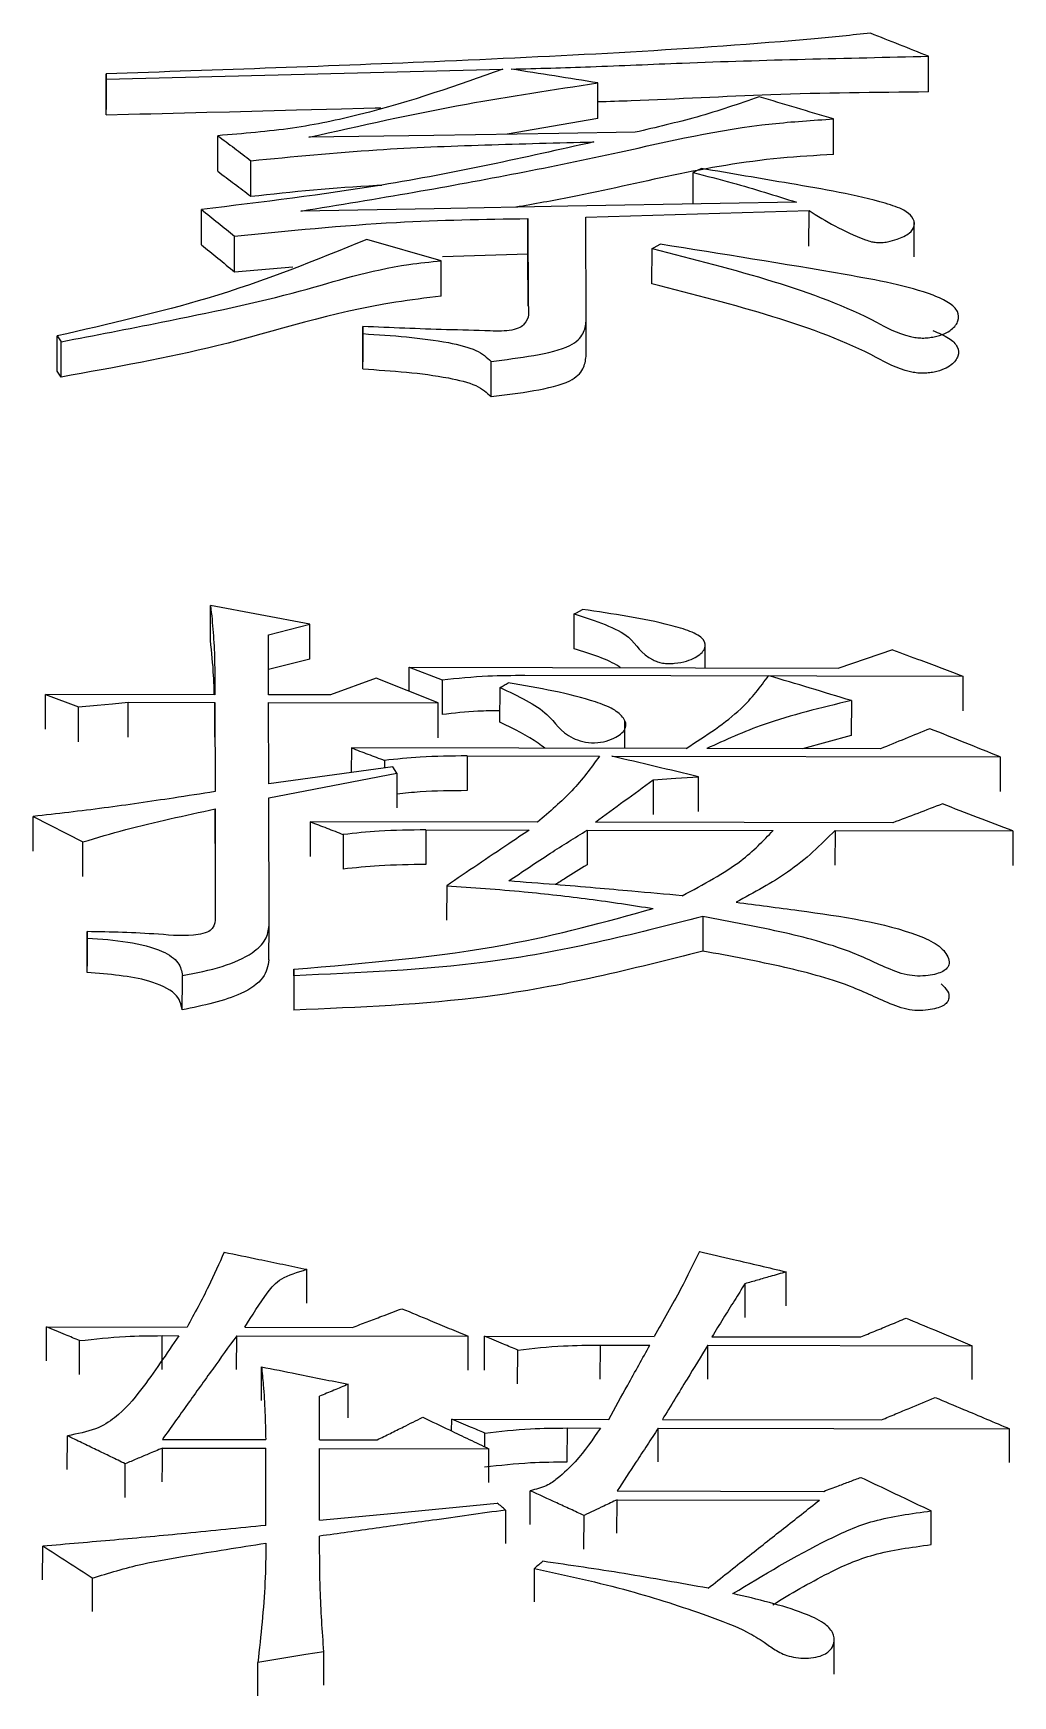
# Model space of a CAD drawing. Header units: millimetres. Extents: x 2301 to 4250, y 838 to 2217.
# Drawn here: x 2706.591 to 2709.155, y 2007.46 to 2011.809 of the extents above; entities that cross this region are included whole.
import ezdxf

# ---------------------------------------------------------------- set-up
doc = ezdxf.new("R2010")
doc.units = ezdxf.units.MM

msp = doc.modelspace()

# ---------------------------------------------------------------- linework, layer by layer
at = {"color": 7, "linetype": 'Continuous', "lineweight": 25}
for p, q in [((2708.9344, 2011.6553), (2708.9347, 2011.7485)), ((2706.7822, 2011.7028), (2706.7819, 2011.6096)), ((2706.7822, 2011.6885), (2706.7822, 2011.7028)), ((2706.782, 2011.5954), (2706.7822, 2011.6885)), ((2708.0691, 2011.5859), (2708.0693, 2011.679)), ((2706.782, 2011.5954), (2706.7819, 2011.6096)), ((2708.0691, 2011.5859), (2707.8316, 2011.5446)), ((2708.686, 2011.4917), (2708.6862, 2011.5847)), ((2707.0744, 2011.4479), (2707.0746, 2011.5409)), ((2707.1611, 2011.3826), (2707.1613, 2011.4755)), ((2708.3186, 2011.3621), (2708.3188, 2011.4442)), ((2707.0316, 2011.2551), (2707.0318, 2011.3478)), ((2708.6217, 2011.2522), (2708.622, 2011.3449)), ((2707.8862, 2011.2315), (2707.8864, 2011.3242)), ((2707.8864, 2011.3242), (2707.887, 2011.0975)), ((2708.0385, 2011.0559), (2708.0379, 2011.3276)), ((2708.8969, 2011.2238), (2708.8971, 2011.3171)), ((2707.1183, 2011.1851), (2707.1185, 2011.2777)), ((2707.6593, 2011.2137), (2707.4647, 2011.2696)), ((2707.6591, 2011.1212), (2707.6593, 2011.2137)), ((2707.6629, 2011.225), (2707.8862, 2011.2315)), ((2707.8865, 2011.0954), (2707.8862, 2011.2315)), ((2708.2109, 2011.1535), (2708.2111, 2011.246)), ((2707.1183, 2011.1851), (2707.2707, 2011.1982)), ((2707.4544, 2011.0419), (2707.4542, 2010.9496)), ((2707.4544, 2011.0231), (2707.4544, 2011.0419)), ((2708.0383, 2010.9636), (2708.0385, 2011.0559)), ((2706.6537, 2010.9248), (2706.654, 2011.017)), ((2706.654, 2011.017), (2706.6648, 2011.0019)), ((2706.6646, 2010.9096), (2706.6648, 2011.0019)), ((2707.4542, 2010.9308), (2707.4544, 2011.0231)), ((2706.6646, 2010.9096), (2706.6537, 2010.9247)), ((2707.4542, 2010.9308), (2707.4542, 2010.9496)), ((2707.7897, 2010.8583), (2707.7899, 2010.9505)), ((2707.3154, 2010.2632), (2707.0557, 2010.3116)), ((2707.2073, 2010.2354), (2707.3154, 2010.2632)), ((2708.0074, 2010.1985), (2708.0076, 2010.2899)), ((2707.2076, 2010.0783), (2707.2073, 2010.2354)), ((2707.3152, 2010.1719), (2707.2071, 2010.1442)), ((2708.3503, 2010.1489), (2708.3505, 2010.2129)), ((2708.8408, 2010.1963), (2708.7002, 2010.1483)), ((2707.5751, 2010.0877), (2707.5752, 2010.1504)), ((2707.5752, 2010.1504), (2707.6618, 2010.1179)), ((2707.5752, 2010.1504), (2708.7002, 2010.1483)), ((2707.8782, 2010.1296), (2709.0248, 2010.1275)), ((2707.4888, 2010.1223), (2707.3699, 2010.078)), ((2707.6511, 2010.0572), (2707.4888, 2010.1223)), ((2707.6618, 2010.1179), (2707.6616, 2010.0268)), ((2707.8131, 2010.0064), (2707.8134, 2010.0974)), ((2706.6232, 2009.9884), (2706.6235, 2010.0794)), ((2706.6235, 2010.0794), (2706.7101, 2010.0468)), ((2707.067, 2010.0786), (2706.6235, 2010.0794)), ((2706.7098, 2009.9558), (2706.7101, 2010.0468)), ((2706.8398, 2010.0587), (2707.067, 2010.0583)), ((2707.067, 2010.0583), (2707.0674, 2009.8253)), ((2707.3699, 2010.078), (2707.2076, 2010.0783)), ((2707.2076, 2010.0581), (2707.6511, 2010.0572)), ((2707.208, 2009.8456), (2707.2076, 2010.0581)), ((2708.7329, 2010.0633), (2708.7326, 2009.9723)), ((2708.1401, 2009.9382), (2708.1403, 2010.0103)), ((2708.7326, 2009.9723), (2708.6049, 2009.9374)), ((2707.4242, 2009.9396), (2707.424, 2009.8753)), ((2708.3003, 2009.9379), (2707.4242, 2009.9396)), ((2707.7271, 2009.9185), (2707.7269, 2009.8277)), ((2707.7271, 2009.9185), (2708.0733, 2009.9179)), ((2708.1057, 2009.9178), (2709.1226, 2009.9159)), ((2708.8088, 2009.937), (2708.3545, 2009.9378)), ((2707.5325, 2009.8902), (2707.208, 2009.8456)), ((2707.2081, 2009.8085), (2707.5433, 2009.8738)), ((2707.5108, 2009.9067), (2707.5108, 2009.8872)), ((2707.5433, 2009.8738), (2707.5325, 2009.8902)), ((2707.5433, 2009.8738), (2707.5431, 2009.783)), ((2707.0673, 2009.6893), (2707.0675, 2009.7799)), ((2707.0675, 2009.7799), (2707.068, 2009.4963)), ((2707.2087, 2009.4749), (2707.2081, 2009.8085)), ((2706.5914, 2009.6696), (2706.5916, 2009.7601)), ((2706.5916, 2009.7601), (2706.7215, 2009.6935)), ((2707.9113, 2009.7452), (2707.3164, 2009.7463)), ((2708.8416, 2009.7435), (2708.0628, 2009.745)), ((2706.7213, 2009.603), (2706.7215, 2009.6935)), ((2707.403, 2009.713), (2707.4027, 2009.6225)), ((2707.6193, 2009.7251), (2707.6191, 2009.6345)), ((2707.6193, 2009.7251), (2707.8897, 2009.7246)), ((2708.0412, 2009.7243), (2708.528, 2009.7234)), ((2708.6901, 2009.7231), (2708.6899, 2009.6326)), ((2708.6901, 2009.7231), (2709.1554, 2009.7222)), ((2707.6737, 2009.5791), (2707.6734, 2009.4888)), ((2707.2085, 2009.3847), (2707.2087, 2009.4749)), ((2708.3443, 2009.4982), (2708.344, 2009.4079)), ((2706.7328, 2009.459), (2706.7325, 2009.3689)), ((2706.7326, 2009.352), (2706.7328, 2009.4421)), ((2706.7328, 2009.4421), (2706.7328, 2009.459)), ((2707.2738, 2009.3607), (2707.2736, 2009.2706)), ((2707.2738, 2009.3437), (2707.2736, 2009.2537)), ((2707.2738, 2009.3437), (2707.2738, 2009.3606)), ((2707.3074, 2008.4868), (2707.3076, 2008.5756)), ((2706.626, 2008.3365), (2706.6262, 2008.4251)), ((2706.6262, 2008.4251), (2706.994, 2008.4244)), ((2706.7126, 2008.3005), (2706.7128, 2008.389)), ((2706.9289, 2008.3132), (2706.9292, 2008.4021)), ((2706.9292, 2008.4021), (2706.9724, 2008.402)), ((2707.1236, 2008.3132), (2707.1239, 2008.4017)), ((2707.1239, 2008.4017), (2707.7296, 2008.4006)), ((2707.1455, 2008.4241), (2707.4267, 2008.4236)), ((2707.7727, 2008.312), (2707.7729, 2008.4005)), ((2707.7729, 2008.4005), (2708.2164, 2008.3997)), ((2708.3679, 2008.3994), (2708.7573, 2008.3987)), ((2707.8593, 2008.2759), (2707.8595, 2008.3644)), ((2708.0756, 2008.2886), (2708.0758, 2008.3775)), ((2708.0758, 2008.3775), (2708.2056, 2008.3772)), ((2708.3568, 2008.2885), (2708.3571, 2008.3769)), ((2708.3571, 2008.3769), (2709.0494, 2008.3757)), ((2707.3406, 2008.1299), (2707.3404, 2008.2435)), ((2707.6866, 2008.1526), (2707.6867, 2008.1839)), ((2707.6867, 2008.1839), (2708.0977, 2008.1831)), ((2708.2384, 2008.1828), (2708.8117, 2008.1818)), ((2706.6804, 2008.0522), (2706.6807, 2008.1403)), ((2706.9295, 2008.1307), (2707.2, 2008.1302)), ((2707.3406, 2008.1299), (2707.492, 2008.1296)), ((2707.7732, 2008.1115), (2707.7733, 2008.1473)), ((2707.9893, 2008.072), (2707.9896, 2008.1606)), ((2707.9896, 2008.1606), (2708.0761, 2008.1604)), ((2708.2273, 2008.072), (2708.2276, 2008.1601)), ((2708.2276, 2008.1601), (2709.147, 2008.1584)), ((2706.9296, 2008.1079), (2707.2, 2008.1074)), ((2707.2003, 2007.9056), (2707.2, 2008.1074)), ((2707.3406, 2008.1071), (2707.7841, 2008.1063)), ((2707.3409, 2007.9191), (2707.3406, 2008.1071)), ((2706.832, 2007.979), (2706.8323, 2008.0669)), ((2707.8922, 2007.9084), (2707.8924, 2007.9963)), ((2708.1196, 2007.9958), (2708.6605, 2007.9948)), ((2708.1194, 2007.885), (2708.1197, 2007.9729)), ((2708.1197, 2007.9729), (2708.6497, 2007.9719)), ((2707.8276, 2007.9458), (2707.8274, 2007.858)), ((2708.0329, 2007.8439), (2708.0332, 2007.9317)), ((2708.9416, 2007.8555), (2708.9419, 2007.9437)), ((2706.616, 2007.7636), (2706.6162, 2007.8512)), ((2706.746, 2007.7677), (2706.7457, 2007.6802)), ((2708.6876, 2007.517), (2708.6878, 2007.6049)), ((2707.1789, 2007.4601), (2707.1791, 2007.5473))]:
    msp.add_line(p, q, dxfattribs=at)
at = {"color": 7, "linetype": 'Continuous', "lineweight": 25, "flags": 128}
for points in [[(2706.7822, 2011.6885), (2707.3014, 2011.7018), (2707.8205, 2011.7151)], [(2706.782, 2011.5954), (2706.8406, 2011.5969), (2706.87, 2011.5977), (2706.8993, 2011.5984), (2706.9287, 2011.5992), (2706.958, 2011.5999), (2706.9874, 2011.6007), (2707.0167, 2011.6014), (2707.046, 2011.6022), (2707.1047, 2011.6037), (2707.1341, 2011.6044), (2707.1634, 2011.6052), (2707.1927, 2011.6059), (2707.2221, 2011.6067), (2707.2514, 2011.6074), (2707.2808, 2011.6082), (2707.3981, 2011.6111), (2707.4568, 2011.6126), (2707.4862, 2011.6134), (2707.5014, 2011.6138)], [(2708.1671, 2011.5497), (2707.9674, 2011.5467), (2707.64, 2011.5417), (2707.3127, 2011.5368)], [(2708.3404, 2011.4551), (2708.3296, 2011.4497), (2708.3188, 2011.4442)], [(2708.5895, 2011.367), (2708.3897, 2011.3634), (2707.9903, 2011.3562), (2707.6409, 2011.35), (2707.2918, 2011.3437)], [(2708.0379, 2011.3276), (2708.3299, 2011.3362), (2708.622, 2011.3449)], [(2708.2111, 2011.246), (2708.2165, 2011.2488), (2708.2246, 2011.253), (2708.2327, 2011.2571)], [(2707.0555, 2010.2202), (2707.0556, 2010.2714), (2707.0557, 2010.3116)], [(2708.0076, 2010.2899), (2708.0132, 2010.293), (2708.0212, 2010.2974), (2708.0293, 2010.3018)], [(2707.3152, 2010.1719), (2707.3153, 2010.2231), (2707.3154, 2010.2632)], [(2709.0248, 2010.1275), (2709.0247, 2010.0765), (2709.0246, 2010.0364)], [(2706.7101, 2010.0468), (2706.7588, 2010.0513), (2706.7993, 2010.055), (2706.8398, 2010.0587)], [(2706.8396, 2009.9677), (2706.8397, 2010.0187), (2706.8398, 2010.0587)], [(2707.0668, 2009.9673), (2707.0669, 2010.0183), (2707.067, 2010.0583)], [(2707.6509, 2009.9662), (2707.651, 2010.0172), (2707.6511, 2010.0572)], [(2709.1226, 2009.9159), (2709.1224, 2009.8651), (2709.1223, 2009.8251)], [(2708.214, 2009.8561), (2708.2139, 2009.8053), (2708.2138, 2009.7654)], [(2708.214, 2009.8561), (2708.2735, 2009.8601), (2708.333, 2009.8641)], [(2708.3328, 2009.7734), (2708.3329, 2009.8242), (2708.333, 2009.8641)], [(2707.3164, 2009.7463), (2707.3163, 2009.6956), (2707.3161, 2009.6558)], [(2708.0412, 2009.7243), (2708.041, 2009.6735), (2708.0409, 2009.6337)], [(2709.1554, 2009.7222), (2709.1552, 2009.6715), (2709.1551, 2009.6316)], [(2706.9815, 2009.2541), (2706.9816, 2009.2801), (2706.9817, 2009.306), (2706.9818, 2009.3442)], [(2708.5621, 2008.4801), (2708.5622, 2008.5297), (2708.5623, 2008.5689)], [(2708.4542, 2008.5379), (2708.4541, 2008.488), (2708.4539, 2008.4492)], [(2707.7294, 2008.3121), (2707.7295, 2008.3615), (2707.7296, 2008.4006)], [(2709.0491, 2008.2872), (2709.0493, 2008.3366), (2709.0494, 2008.3757)], [(2707.1886, 2008.2322), (2707.1888, 2008.2815), (2707.1889, 2008.3206)], [(2707.4159, 2008.1867), (2707.416, 2008.236), (2707.4161, 2008.275)], [(2709.1468, 2008.0703), (2709.1469, 2008.1194), (2709.147, 2008.1584)], [(2706.9293, 2008.0198), (2706.9295, 2008.0689), (2706.9296, 2008.1079)], [(2707.1998, 2008.0193), (2707.1999, 2008.0684), (2707.2, 2008.1074)], [(2707.7839, 2008.0182), (2707.784, 2008.0673), (2707.7841, 2008.1063)], [(2707.3409, 2007.9191), (2707.5366, 2007.9381), (2707.6713, 2007.9512), (2707.806, 2007.9643)], [(2707.9033, 2007.7057), (2707.9034, 2007.7446), (2707.9035, 2007.769), (2707.9036, 2007.7933)], [(2707.3522, 2007.5752), (2707.3048, 2007.5676), (2707.2575, 2007.56), (2707.1791, 2007.5473)], [(2707.3519, 2007.4879), (2707.3521, 2007.5365), (2707.3522, 2007.5752)]]:
    msp.add_lwpolyline(points, dxfattribs=at)
at = {"color": 7, "linetype": 'Continuous', "lineweight": 25}
for points, knots in [([(2708.7831, 2011.8089), (2708.7343, 2011.804), (2708.5279, 2011.7833), (2708.1559, 2011.7581), (2707.6842, 2011.7356), (2707.2261, 2011.7178), (2706.9301, 2011.7078), (2706.7822, 2011.7028)], [0, 0, 0, 0, 0.075008, 0.317588, 0.559815, 0.779883, 1, 1, 1, 1]), ([(2708.9347, 2011.7485), (2708.9094, 2011.7586), (2708.8589, 2011.7788), (2708.8083, 2011.7988), (2708.7831, 2011.8089)], [0, 0, 0, 0, 0.500001, 1, 1, 1, 1]), ([(2707.8422, 2011.7151), (2707.9114, 2011.7169), (2708.0611, 2011.721), (2708.4237, 2011.7375), (2708.7195, 2011.7439), (2708.9347, 2011.7485)], [0, 0, 0, 0, 0.18981, 0.410522, 1, 1, 1, 1]), ([(2707.8205, 2011.7151), (2707.7018, 2011.6728), (2707.5351, 2011.6134), (2707.2729, 2011.557), (2707.1409, 2011.5463), (2707.0746, 2011.5409)], [0, 0, 0, 0, 0.552374, 0.77511, 1, 1, 1, 1]), ([(2708.0693, 2011.679), (2708.0315, 2011.685), (2707.9558, 2011.6971), (2707.8801, 2011.7091), (2707.8422, 2011.7151)], [0, 0, 0, 0, 0.499738, 1, 1, 1, 1]), ([(2707.3127, 2011.5368), (2707.4483, 2011.5673), (2707.6909, 2011.6219), (2707.9535, 2011.6615), (2708.0693, 2011.679)], [0, 0, 0, 0, 0.5589855, 1, 1, 1, 1]), ([(2708.9344, 2011.6553), (2708.7967, 2011.654), (2708.5361, 2011.6517), (2708.2499, 2011.6346), (2708.0984, 2011.63), (2708.0692, 2011.6291)], [0, 0, 0, 0, 0.475037, 0.898723, 1, 1, 1, 1]), ([(2708.4914, 2011.6425), (2708.4386, 2011.6242), (2708.3623, 2011.5976), (2708.2487, 2011.5691), (2708.1943, 2011.5561), (2708.1671, 2011.5497)], [0, 0, 0, 0, 0.528752, 0.7642, 1, 1, 1, 1]), ([(2708.6862, 2011.5847), (2708.6538, 2011.5944), (2708.5888, 2011.6137), (2708.5239, 2011.6329), (2708.4914, 2011.6425)], [0, 0, 0, 0, 0.499896, 1, 1, 1, 1]), ([(2707.2918, 2011.3437), (2707.3913, 2011.36), (2707.6762, 2011.4066), (2708.0819, 2011.485), (2708.4301, 2011.5679), (2708.6319, 2011.5812), (2708.6862, 2011.5847)], [0, 0, 0, 0, 0.210769, 0.603834, 0.893415, 1, 1, 1, 1]), ([(2708.059, 2011.5246), (2707.8776, 2011.4839), (2707.5526, 2011.4111), (2707.1914, 2011.3672), (2707.0318, 2011.3478)], [0, 0, 0, 0, 0.558287, 1, 1, 1, 1]), ([(2707.0746, 2011.5409), (2707.0891, 2011.53), (2707.118, 2011.5082), (2707.1469, 2011.4864), (2707.1613, 2011.4755)], [0, 0, 0, 0, 0.500001, 1, 1, 1, 1]), ([(2707.1613, 2011.4755), (2707.2706, 2011.4861), (2707.4719, 2011.5057), (2707.7741, 2011.5175), (2707.964, 2011.5222), (2708.059, 2011.5246)], [0, 0, 0, 0, 0.372436, 0.6857253, 1, 1, 1, 1]), ([(2708.686, 2011.4917), (2708.6394, 2011.489), (2708.3893, 2011.4744), (2708.1363, 2011.4033), (2707.9029, 2011.3623), (2707.8546, 2011.3538)], [0, 0, 0, 0, 0.153551, 0.8247901, 1, 1, 1, 1]), ([(2707.0744, 2011.4479), (2707.0817, 2011.4424), (2707.0965, 2011.4313), (2707.1254, 2011.4096), (2707.1469, 2011.3933), (2707.1611, 2011.3826)], [0, 0, 0, 0, 0.254914, 0.509827, 1, 1, 1, 1]), ([(2708.3188, 2011.4442), (2708.3532, 2011.4357), (2708.4176, 2011.4197), (2708.5059, 2011.3929), (2708.5616, 2011.3756), (2708.5895, 2011.367)], [0, 0, 0, 0, 0.363385, 0.681597, 1, 1, 1, 1]), ([(2708.622, 2011.3449), (2708.666, 2011.3179), (2708.7137, 2011.2887), (2708.7833, 2011.2638), (2708.7984, 2011.2613), (2708.8133, 2011.261), (2708.8325, 2011.2638), (2708.8591, 2011.2716), (2708.8872, 2011.2854), (2708.9012, 2011.3063), (2708.8955, 2011.3275), (2708.8698, 2011.3487), (2708.7671, 2011.3828), (2708.5808, 2011.4141), (2708.4175, 2011.4419), (2708.3404, 2011.4551)], [0, 0, 0, 0, 0.213503, 0.231464, 0.24303, 0.254692, 0.268684, 0.294822, 0.340398, 0.3844, 0.438732, 0.481931, 0.539955, 0.782901, 1, 1, 1, 1]), ([(2707.1611, 2011.3826), (2707.2699, 2011.3943), (2707.383, 2011.4063), (2707.4996, 2011.4116), (2707.5039, 2011.4118)], [0, 0, 0, 0, 0.962285, 1, 1, 1, 1]), ([(2707.0318, 2011.3478), (2707.0463, 2011.3362), (2707.0752, 2011.3128), (2707.1041, 2011.2894), (2707.1185, 2011.2777)], [0, 0, 0, 0, 0.4998359, 1, 1, 1, 1]), ([(2707.1185, 2011.2777), (2707.2588, 2011.2921), (2707.5105, 2011.3179), (2707.7711, 2011.3222), (2707.8864, 2011.3242)], [0, 0, 0, 0, 0.557505, 1, 1, 1, 1]), ([(2707.4647, 2011.2696), (2707.3316, 2011.2153), (2707.0916, 2011.1173), (2706.7888, 2011.0479), (2706.6539, 2011.017)], [0, 0, 0, 0, 0.554583, 1, 1, 1, 1]), ([(2708.2111, 2011.246), (2708.427, 2011.1909), (2708.6798, 2011.1262), (2708.8531, 2011.0225), (2708.9023, 2011.0125), (2708.9185, 2011.0113), (2708.9346, 2011.0122), (2708.9552, 2011.0156), (2708.9772, 2011.0224), (2709.0008, 2011.0367), (2709.0148, 2011.0567), (2709.0142, 2011.0814), (2708.9902, 2011.1048), (2708.9032, 2011.1441), (2708.637, 2011.1928), (2708.3937, 2011.2315), (2708.2327, 2011.2571)], [0, 0, 0, 0, 0.369973, 0.433396, 0.441379, 0.448953, 0.456564, 0.46449, 0.480827, 0.49655, 0.526965, 0.55702, 0.587567, 0.618801, 0.747888, 1, 1, 1, 1]), ([(2706.6648, 2011.0019), (2706.7523, 2011.0188), (2706.9657, 2011.0602), (2707.2739, 2011.1237), (2707.4932, 2011.1967), (2707.6307, 2011.2108), (2707.6593, 2011.2137)], [0, 0, 0, 0, 0.257125, 0.627625, 0.922525, 1, 1, 1, 1]), ([(2707.0316, 2011.2551), (2707.0461, 2011.2435), (2707.0749, 2011.2202), (2707.1038, 2011.1968), (2707.1183, 2011.1851)], [0, 0, 0, 0, 0.499908, 1, 1, 1, 1]), ([(2708.9464, 2011.031), (2708.9611, 2011.0248), (2708.9902, 2011.0125), (2709.0139, 2010.989), (2709.0146, 2010.9644), (2709.0005, 2010.9444), (2708.977, 2010.9302), (2708.9549, 2010.9233), (2708.9344, 2010.92), (2708.9182, 2010.919), (2708.9021, 2010.9203), (2708.8529, 2010.9302), (2708.6795, 2011.0338), (2708.4267, 2011.0984), (2708.2109, 2011.1535)], [0, 0, 0, 0, 0.050469, 0.09981, 0.148348, 0.197475, 0.222877, 0.249282, 0.262097, 0.274404, 0.286651, 0.299558, 0.402046, 1, 1, 1, 1]), ([(2707.6591, 2011.1212), (2707.6191, 2011.1163), (2707.4021, 2011.0897), (2707.1113, 2010.9895), (2706.8038, 2010.9345), (2706.6646, 2010.9096)], [0, 0, 0, 0, 0.11, 0.597222, 1, 1, 1, 1]), ([(2707.887, 2011.0975), (2707.8888, 2011.0808), (2707.8909, 2011.0605), (2707.8665, 2011.0387), (2707.8446, 2011.0317), (2707.8164, 2011.0291), (2707.7591, 2011.0315), (2707.6381, 2011.0337), (2707.5272, 2011.0387), (2707.4544, 2011.0419)], [0, 0, 0, 0, 0.2237546, 0.2701358, 0.3175045, 0.3665219, 0.4172988, 0.6174118, 1, 1, 1, 1]), ([(2707.7899, 2010.9505), (2707.8275, 2010.9552), (2707.9014, 2010.9644), (2707.9992, 2010.9864), (2708.0348, 2011.0227), (2708.0373, 2011.0449), (2708.0385, 2011.0559)], [0, 0, 0, 0, 0.292586, 0.576009, 0.788989, 1, 1, 1, 1]), ([(2707.4544, 2011.0231), (2707.531, 2011.018), (2707.6369, 2011.0111), (2707.7561, 2010.9819), (2707.7788, 2010.9608), (2707.7899, 2010.9505)], [0, 0, 0, 0, 0.572733, 0.791394, 1, 1, 1, 1]), ([(2707.7897, 2010.8583), (2707.8272, 2010.863), (2707.9011, 2010.8722), (2707.9989, 2010.8941), (2708.0345, 2010.9305), (2708.037, 2010.9526), (2708.0383, 2010.9636)], [0, 0, 0, 0, 0.292738, 0.576228, 0.789119, 1, 1, 1, 1]), ([(2707.4542, 2010.9308), (2707.5308, 2010.9258), (2707.6366, 2010.9188), (2707.7558, 2010.8897), (2707.7786, 2010.8686), (2707.7897, 2010.8583)], [0, 0, 0, 0, 0.572888, 0.79153, 1, 1, 1, 1]), ([(2707.0557, 2010.3116), (2707.0582, 2010.2882), (2707.0631, 2010.2413), (2707.0668, 2010.1637), (2707.0669, 2010.1093), (2707.067, 2010.0786)], [0, 0, 0, 0, 0.303648, 0.607314, 1, 1, 1, 1]), ([(2708.0076, 2010.2899), (2708.0635, 2010.2719), (2708.1624, 2010.24), (2708.1809, 2010.1837), (2708.2248, 2010.1647), (2708.2384, 2010.1612), (2708.2542, 2010.1599), (2708.2762, 2010.161), (2708.3017, 2010.1658), (2708.3317, 2010.1782), (2708.3526, 2010.198), (2708.3509, 2010.2242), (2708.3118, 2010.2455), (2708.2087, 2010.2753), (2708.1088, 2010.2901), (2708.0293, 2010.3018)], [0, 0, 0, 0, 0.207477, 0.366821, 0.383117, 0.398789, 0.414409, 0.43088, 0.465089, 0.497023, 0.558701, 0.619216, 0.681582, 0.746432, 1, 1, 1, 1]), ([(2707.0654, 2010.0786), (2707.0649, 2010.0951), (2707.0635, 2010.1426), (2707.0586, 2010.1896), (2707.0555, 2010.2202)], [0, 0, 0, 0, 0.348343, 1, 1, 1, 1]), ([(2708.1285, 2010.1493), (2708.1271, 2010.1503), (2708.0983, 2010.1705), (2708.0517, 2010.1848), (2708.0074, 2010.1985)], [0, 0, 0, 0, 0.047794, 1, 1, 1, 1]), ([(2708.8408, 2010.1963), (2708.8655, 2010.187), (2708.9085, 2010.171), (2708.9699, 2010.1481), (2709.0065, 2010.1343), (2709.0248, 2010.1275)], [0, 0, 0, 0, 0.403163, 0.701581, 1, 1, 1, 1]), ([(2707.6618, 2010.1179), (2707.7016, 2010.1219), (2707.7727, 2010.1289), (2707.8459, 2010.1294), (2707.8782, 2010.1296)], [0, 0, 0, 0, 0.558836, 1, 1, 1, 1]), ([(2708.3003, 2009.9379), (2708.3525, 2009.9717), (2708.4449, 2010.0316), (2708.4946, 2010.0991), (2708.5162, 2010.1284)], [0, 0, 0, 0, 0.564258, 1, 1, 1, 1]), ([(2708.7329, 2010.0633), (2708.6968, 2010.0742), (2708.6246, 2010.0959), (2708.5525, 2010.1176), (2708.5164, 2010.1284)], [0, 0, 0, 0, 0.499999, 1, 1, 1, 1]), ([(2707.8134, 2010.0974), (2707.8604, 2010.0755), (2707.9439, 2010.0364), (2707.9718, 2009.9776), (2708.028, 2009.9554), (2708.0614, 2009.951), (2708.0932, 2009.9571), (2708.1242, 2009.9696), (2708.1465, 2009.9909), (2708.1399, 2010.0175), (2708.1117, 2010.0418), (2708.0161, 2010.0788), (2707.9153, 2010.0959), (2707.8349, 2010.1095)], [0, 0, 0, 0, 0.206809, 0.366827, 0.399836, 0.431258, 0.463307, 0.497531, 0.558719, 0.620129, 0.682427, 0.746618, 1, 1, 1, 1]), ([(2707.8134, 2010.0974), (2707.817, 2010.0995), (2707.8241, 2010.1035), (2707.8313, 2010.1075), (2707.8349, 2010.1095)], [0, 0, 0, 0, 0.499453, 1, 1, 1, 1]), ([(2708.7329, 2010.0633), (2708.6534, 2010.0442), (2708.5121, 2010.0102), (2708.4025, 2009.9599), (2708.3545, 2009.9378)], [0, 0, 0, 0, 0.562196, 1, 1, 1, 1]), ([(2707.8132, 2010.0368), (2707.7939, 2010.0365), (2707.7424, 2010.0357), (2707.6927, 2010.0302), (2707.6616, 2010.0268)], [0, 0, 0, 0, 0.37621, 1, 1, 1, 1]), ([(2707.9302, 2009.9386), (2707.9246, 2009.943), (2707.8936, 2009.9678), (2707.8494, 2009.989), (2707.8131, 2010.0064)], [0, 0, 0, 0, 0.1780581, 1, 1, 1, 1]), ([(2708.9385, 2009.9898), (2708.9169, 2009.981), (2708.8737, 2009.9634), (2708.8304, 2009.9458), (2708.8088, 2009.937)], [0, 0, 0, 0, 0.499999, 1, 1, 1, 1]), ([(2709.1226, 2009.9159), (2709.0919, 2009.9283), (2709.0305, 2009.9529), (2708.9692, 2009.9775), (2708.9385, 2009.9898)], [0, 0, 0, 0, 0.5, 1, 1, 1, 1]), ([(2707.4242, 2009.9396), (2707.4386, 2009.9341), (2707.4675, 2009.9231), (2707.4964, 2009.9121), (2707.5108, 2009.9067)], [0, 0, 0, 0, 0.499998, 1, 1, 1, 1]), ([(2707.7271, 2009.9185), (2707.686, 2009.9181), (2707.6128, 2009.9174), (2707.5419, 2009.9099), (2707.5108, 2009.9067)], [0, 0, 0, 0, 0.561072, 1, 1, 1, 1]), ([(2708.0733, 2009.9179), (2708.0512, 2009.8875), (2708.0187, 2009.8427), (2707.959, 2009.7859), (2707.9272, 2009.7588), (2707.9113, 2009.7452)], [0, 0, 0, 0, 0.5142955, 0.7569295, 1, 1, 1, 1]), ([(2708.333, 2009.8641), (2708.2951, 2009.8731), (2708.2194, 2009.891), (2708.1436, 2009.9089), (2708.1057, 2009.9178)], [0, 0, 0, 0, 0.5, 1, 1, 1, 1]), ([(2707.0674, 2009.8253), (2707.0311, 2009.8196), (2706.9348, 2009.8046), (2706.7772, 2009.7814), (2706.6535, 2009.7672), (2706.5916, 2009.7601)], [0, 0, 0, 0, 0.232258, 0.615691, 1, 1, 1, 1]), ([(2707.7269, 2009.8277), (2707.6858, 2009.8274), (2707.6236, 2009.827), (2707.5635, 2009.8209), (2707.5432, 2009.8188)], [0, 0, 0, 0, 0.6621129, 1, 1, 1, 1]), ([(2708.0628, 2009.745), (2708.088, 2009.7635), (2708.1384, 2009.8007), (2708.1888, 2009.8376), (2708.214, 2009.8561)], [0, 0, 0, 0, 0.5, 1, 1, 1, 1]), ([(2706.7215, 2009.6935), (2706.7584, 2009.7046), (2706.8316, 2009.7266), (2706.9491, 2009.7541), (2707.028, 2009.7713), (2707.0675, 2009.7799)], [0, 0, 0, 0, 0.337126, 0.668281, 1, 1, 1, 1]), ([(2708.9713, 2009.7929), (2708.9497, 2009.7847), (2708.9065, 2009.7682), (2708.8632, 2009.7517), (2708.8416, 2009.7435)], [0, 0, 0, 0, 0.4999994, 1, 1, 1, 1]), ([(2709.1554, 2009.7222), (2709.1247, 2009.734), (2709.0634, 2009.7576), (2709.002, 2009.7811), (2708.9713, 2009.7929)], [0, 0, 0, 0, 0.5, 1, 1, 1, 1]), ([(2707.3164, 2009.7463), (2707.3308, 2009.7408), (2707.3597, 2009.7297), (2707.3886, 2009.7186), (2707.403, 2009.713)], [0, 0, 0, 0, 0.499998, 1, 1, 1, 1]), ([(2707.6193, 2009.7251), (2707.5782, 2009.7246), (2707.505, 2009.7239), (2707.4341, 2009.7163), (2707.403, 2009.713)], [0, 0, 0, 0, 0.561072, 1, 1, 1, 1]), ([(2707.8897, 2009.7246), (2707.8718, 2009.7125), (2707.8268, 2009.6823), (2707.7547, 2009.6339), (2707.7007, 2009.5974), (2707.6737, 2009.5791)], [0, 0, 0, 0, 0.249419, 0.624709, 1, 1, 1, 1]), ([(2707.8359, 2009.5914), (2707.8539, 2009.6035), (2707.89, 2009.6279), (2707.9577, 2009.6724), (2708.009, 2009.7043), (2708.0412, 2009.7243)], [0, 0, 0, 0, 0.270741, 0.541487, 1, 1, 1, 1]), ([(2708.2903, 2009.5528), (2708.3455, 2009.5824), (2708.4435, 2009.6348), (2708.5023, 2009.6965), (2708.528, 2009.7234)], [0, 0, 0, 0, 0.563785, 1, 1, 1, 1]), ([(2708.6901, 2009.7231), (2708.6526, 2009.6858), (2708.5852, 2009.6187), (2708.4783, 2009.5613), (2708.4309, 2009.5358)], [0, 0, 0, 0, 0.556253, 1, 1, 1, 1]), ([(2707.6191, 2009.6345), (2707.578, 2009.6341), (2707.5048, 2009.6333), (2707.4339, 2009.6258), (2707.4027, 2009.6224)], [0, 0, 0, 0, 0.561085, 1, 1, 1, 1]), ([(2708.0409, 2009.6337), (2708.022, 2009.622), (2707.9942, 2009.6048), (2707.9669, 2009.5874), (2707.9582, 2009.5818)], [0, 0, 0, 0, 0.678422, 1, 1, 1, 1]), ([(2707.6737, 2009.5791), (2707.7414, 2009.5743), (2707.867, 2009.5653), (2708.0478, 2009.545), (2708.1589, 2009.5279), (2708.2145, 2009.5194)], [0, 0, 0, 0, 0.367969, 0.683162, 1, 1, 1, 1]), ([(2708.2903, 2009.5528), (2708.2464, 2009.5567), (2708.1707, 2009.5635), (2708.0598, 2009.5734), (2707.9523, 2009.5824), (2707.8764, 2009.5882), (2707.8359, 2009.5914)], [0, 0, 0, 0, 0.2905663, 0.5003512, 0.7334494, 1, 1, 1, 1]), ([(2707.2738, 2009.3607), (2707.4642, 2009.3768), (2707.8013, 2009.4054), (2708.0892, 2009.4848), (2708.2145, 2009.5194)], [0, 0, 0, 0, 0.564773, 1, 1, 1, 1]), ([(2708.4309, 2009.5358), (2708.4855, 2009.5287), (2708.6503, 2009.5073), (2708.8457, 2009.4784), (2708.9622, 2009.4253), (2708.9849, 2009.3983), (2708.9902, 2009.3772), (2708.9852, 2009.3639), (2708.9733, 2009.3545), (2708.9557, 2009.3479), (2708.9328, 2009.3435), (2708.9058, 2009.342), (2708.8753, 2009.3454), (2708.8172, 2009.3658), (2708.73, 2009.4115), (2708.5554, 2009.4593), (2708.4167, 2009.4848), (2708.3444, 2009.4981)], [0, 0, 0, 0, 0.113871, 0.343385, 0.393605, 0.444131, 0.471663, 0.49049, 0.505222, 0.519945, 0.53588, 0.554496, 0.573047, 0.596528, 0.700458, 0.843857, 1, 1, 1, 1]), ([(2707.068, 2009.4963), (2707.0677, 2009.4864), (2707.0673, 2009.4727), (2707.0482, 2009.4565), (2706.9999, 2009.4449), (2706.8895, 2009.4559), (2706.7941, 2009.4578), (2706.7328, 2009.459)], [0, 0, 0, 0, 0.163972, 0.228894, 0.296062, 0.547773, 1, 1, 1, 1]), ([(2706.9818, 2009.3442), (2707.0179, 2009.3511), (2707.0889, 2009.3649), (2707.1643, 2009.399), (2707.2038, 2009.4375), (2707.2071, 2009.4625), (2707.2087, 2009.4749)], [0, 0, 0, 0, 0.291064, 0.572494, 0.787521, 1, 1, 1, 1]), ([(2708.3443, 2009.4982), (2708.1599, 2009.4514), (2707.8275, 2009.3672), (2707.4444, 2009.3509), (2707.2738, 2009.3437)], [0, 0, 0, 0, 0.554855, 1, 1, 1, 1]), ([(2706.7328, 2009.4421), (2706.7688, 2009.4395), (2706.8396, 2009.4345), (2706.9281, 2009.4124), (2706.9759, 2009.3785), (2706.9798, 2009.3555), (2706.9818, 2009.3442)], [0, 0, 0, 0, 0.292624, 0.57669, 0.790427, 1, 1, 1, 1]), ([(2708.3441, 2009.4079), (2708.1596, 2009.3612), (2707.8272, 2009.277), (2707.4441, 2009.2608), (2707.2736, 2009.2536)], [0, 0, 0, 0, 0.554801, 1, 1, 1, 1]), ([(2708.968, 2009.322), (2708.9745, 2009.3158), (2708.9868, 2009.3041), (2708.9897, 2009.2871), (2708.985, 2009.2738), (2708.9731, 2009.2644), (2708.9555, 2009.2578), (2708.9326, 2009.2534), (2708.9056, 2009.2519), (2708.8752, 2009.2553), (2708.817, 2009.2756), (2708.7298, 2009.3213), (2708.5552, 2009.3691), (2708.4165, 2009.3946), (2708.3442, 2009.4079)], [0, 0, 0, 0, 0.0526546, 0.0995608, 0.1316052, 0.1566897, 0.1817571, 0.2088953, 0.2406423, 0.2723209, 0.3123344, 0.4893432, 0.7337296, 1, 1, 1, 1]), ([(2706.9815, 2009.2541), (2706.9784, 2009.2687), (2706.9719, 2009.2983), (2706.8807, 2009.3404), (2706.7894, 2009.3475), (2706.7326, 2009.3519)], [0, 0, 0, 0, 0.267361, 0.543633, 1, 1, 1, 1]), ([(2707.2085, 2009.3847), (2707.2057, 2009.3689), (2707.2, 2009.337), (2707.1272, 2009.2849), (2707.0373, 2009.2659), (2706.9815, 2009.2541)], [0, 0, 0, 0, 0.2709768, 0.5475535, 1, 1, 1, 1]), ([(2707.0911, 2008.6205), (2707.078, 2008.5906), (2707.057, 2008.543), (2707.023, 2008.4777), (2707.0037, 2008.4421), (2706.994, 2008.4244)], [0, 0, 0, 0, 0.455912, 0.727931, 1, 1, 1, 1]), ([(2707.0911, 2008.6205), (2707.1215, 2008.6142), (2707.1727, 2008.6036), (2707.2449, 2008.5886), (2707.2866, 2008.58), (2707.3075, 2008.5756)], [0, 0, 0, 0, 0.421048, 0.710524, 1, 1, 1, 1]), ([(2708.3351, 2008.6226), (2708.3191, 2008.5896), (2708.2932, 2008.536), (2708.252, 2008.4617), (2708.2283, 2008.4204), (2708.2164, 2008.3997)], [0, 0, 0, 0, 0.443258, 0.721609, 1, 1, 1, 1]), ([(2708.3351, 2008.6226), (2708.3647, 2008.6156), (2708.4174, 2008.6031), (2708.4931, 2008.5852), (2708.5392, 2008.5743), (2708.5623, 2008.5689)], [0, 0, 0, 0, 0.391005, 0.695503, 1, 1, 1, 1]), ([(2707.1455, 2008.4241), (2707.1642, 2008.4548), (2707.1903, 2008.4976), (2707.2351, 2008.5536), (2707.2832, 2008.5682), (2707.3075, 2008.5756)], [0, 0, 0, 0, 0.554938, 0.774738, 1, 1, 1, 1]), ([(2708.5623, 2008.5689), (2708.5482, 2008.5648), (2708.5232, 2008.5577), (2708.4871, 2008.5473), (2708.4652, 2008.541), (2708.4542, 2008.5379)], [0, 0, 0, 0, 0.39045, 0.695225, 1, 1, 1, 1]), ([(2708.4542, 2008.5379), (2708.4451, 2008.5233), (2708.4261, 2008.493), (2708.3973, 2008.4468), (2708.3777, 2008.4152), (2708.3679, 2008.3994)], [0, 0, 0, 0, 0.316836, 0.658418, 1, 1, 1, 1]), ([(2707.4267, 2008.4236), (2707.4395, 2008.4284), (2707.4652, 2008.4381), (2707.5084, 2008.4545), (2707.5388, 2008.466), (2707.5565, 2008.4726)], [0, 0, 0, 0, 0.296437, 0.592873, 1, 1, 1, 1]), ([(2707.5565, 2008.4726), (2707.5812, 2008.4623), (2707.6224, 2008.4452), (2707.6801, 2008.4212), (2707.7131, 2008.4074), (2707.7296, 2008.4006)], [0, 0, 0, 0, 0.42836, 0.71418, 1, 1, 1, 1]), ([(2708.7573, 2008.3987), (2708.7696, 2008.4038), (2708.7956, 2008.4145), (2708.8353, 2008.4309), (2708.8625, 2008.4421), (2708.8762, 2008.4478)], [0, 0, 0, 0, 0.311538, 0.655769, 1, 1, 1, 1]), ([(2708.8762, 2008.4478), (2708.9009, 2008.4375), (2708.9421, 2008.4203), (2708.9999, 2008.3963), (2709.0329, 2008.3825), (2709.0494, 2008.3757)], [0, 0, 0, 0, 0.42836, 0.71418, 1, 1, 1, 1]), ([(2706.7128, 2008.389), (2706.7005, 2008.3941), (2706.6799, 2008.4027), (2706.651, 2008.4148), (2706.6345, 2008.4216), (2706.6262, 2008.4251)], [0, 0, 0, 0, 0.42836, 0.71418, 1, 1, 1, 1]), ([(2706.9724, 2008.402), (2706.9405, 2008.3543), (2706.8919, 2008.2817), (2706.8239, 2008.1988), (2706.7582, 2008.1551), (2706.7068, 2008.1452), (2706.6807, 2008.1403)], [0, 0, 0, 0, 0.493619, 0.752072, 0.87418, 1, 1, 1, 1]), ([(2706.7128, 2008.389), (2706.7526, 2008.3934), (2706.8237, 2008.4012), (2706.8969, 2008.4018), (2706.9292, 2008.4021)], [0, 0, 0, 0, 0.558835, 1, 1, 1, 1]), ([(2707.1239, 2008.4017), (2707.1029, 2008.3727), (2707.0601, 2008.3133), (2706.9953, 2008.2229), (2706.9515, 2008.1614), (2706.9295, 2008.1307)], [0, 0, 0, 0, 0.323157, 0.661578, 1, 1, 1, 1]), ([(2707.8595, 2008.3644), (2707.8471, 2008.3695), (2707.8265, 2008.3781), (2707.7977, 2008.3902), (2707.7812, 2008.3971), (2707.7729, 2008.4005)], [0, 0, 0, 0, 0.42836, 0.71418, 1, 1, 1, 1]), ([(2707.8595, 2008.3644), (2707.8992, 2008.3688), (2707.9704, 2008.3766), (2708.0435, 2008.3772), (2708.0758, 2008.3775)], [0, 0, 0, 0, 0.558835, 1, 1, 1, 1]), ([(2708.0977, 2008.1831), (2708.1143, 2008.213), (2708.1405, 2008.2604), (2708.1765, 2008.325), (2708.1959, 2008.3598), (2708.2056, 2008.3772)], [0, 0, 0, 0, 0.460095, 0.730047, 1, 1, 1, 1]), ([(2708.3571, 2008.3769), (2708.339, 2008.3475), (2708.3102, 2008.3005), (2708.2706, 2008.2357), (2708.2491, 2008.2005), (2708.2384, 2008.1828)], [0, 0, 0, 0, 0.4571326, 0.728566, 1, 1, 1, 1]), ([(2707.1889, 2008.3206), (2707.1905, 2008.3048), (2707.1944, 2008.2653), (2707.1984, 2008.2019), (2707.1994, 2008.1541), (2707.2, 2008.1302)], [0, 0, 0, 0, 0.249757, 0.624822, 1, 1, 1, 1]), ([(2707.1889, 2008.3206), (2707.2195, 2008.3144), (2707.2727, 2008.3038), (2707.3484, 2008.2886), (2707.3936, 2008.2795), (2707.4161, 2008.275)], [0, 0, 0, 0, 0.404258, 0.702129, 1, 1, 1, 1]), ([(2707.4161, 2008.275), (2707.4098, 2008.2724), (2707.3972, 2008.2671), (2707.3783, 2008.2592), (2707.3594, 2008.2514), (2707.3467, 2008.2461), (2707.3404, 2008.2435)], [0, 0, 0, 0, 0.2500001, 0.5000002, 0.7500003, 1, 1, 1, 1]), ([(2708.8117, 2008.1818), (2708.824, 2008.1869), (2708.8487, 2008.1973), (2708.8956, 2008.2168), (2708.9301, 2008.2312), (2708.9522, 2008.2405)], [0, 0, 0, 0, 0.263609, 0.527219, 1, 1, 1, 1]), ([(2708.9522, 2008.2405), (2708.9769, 2008.2301), (2709.0218, 2008.2112), (2709.0867, 2008.1839), (2709.1269, 2008.1669), (2709.147, 2008.1584)], [0, 0, 0, 0, 0.380765, 0.690382, 1, 1, 1, 1]), ([(2707.492, 2008.1296), (2707.5034, 2008.1353), (2707.5262, 2008.1465), (2707.5658, 2008.1662), (2707.5941, 2008.1802), (2707.6109, 2008.1885)], [0, 0, 0, 0, 0.286959, 0.573918, 1, 1, 1, 1]), ([(2707.6109, 2008.1885), (2707.6343, 2008.1775), (2707.6749, 2008.1582), (2707.7326, 2008.1308), (2707.767, 2008.1144), (2707.7841, 2008.1063)], [0, 0, 0, 0, 0.404831, 0.702416, 1, 1, 1, 1]), ([(2707.7733, 2008.1473), (2707.7609, 2008.1525), (2707.7403, 2008.1612), (2707.7114, 2008.1734), (2707.6949, 2008.1804), (2707.6867, 2008.1839)], [0, 0, 0, 0, 0.42836, 0.71418, 1, 1, 1, 1]), ([(2706.8323, 2008.0669), (2706.8196, 2008.0731), (2706.7944, 2008.0853), (2706.7565, 2008.1036), (2706.7186, 2008.1219), (2706.6933, 2008.1341), (2706.6807, 2008.1402)], [0, 0, 0, 0, 0.25, 0.5, 0.75, 1, 1, 1, 1]), ([(2707.7733, 2008.1473), (2707.813, 2008.1518), (2707.8842, 2008.1597), (2707.9573, 2008.1603), (2707.9896, 2008.1606)], [0, 0, 0, 0, 0.558835, 1, 1, 1, 1]), ([(2708.0761, 2008.1604), (2708.056, 2008.1307), (2708.0252, 2008.0853), (2707.9734, 2008.0358), (2707.9367, 2008.008), (2707.9073, 2008.0002), (2707.8924, 2007.9963)], [0, 0, 0, 0, 0.494008, 0.754052, 0.875824, 1, 1, 1, 1]), ([(2708.2276, 2008.1601), (2708.2178, 2008.1453), (2708.1983, 2008.1157), (2708.1623, 2008.061), (2708.1361, 2008.021), (2708.1196, 2007.9958)], [0, 0, 0, 0, 0.2712191, 0.5424383, 1, 1, 1, 1]), ([(2706.9296, 2008.1079), (2706.9172, 2008.1027), (2706.8948, 2008.0933), (2706.8624, 2008.0796), (2706.8423, 2008.0712), (2706.8323, 2008.0669)], [0, 0, 0, 0, 0.380769, 0.6903845, 1, 1, 1, 1]), ([(2707.773, 2008.0588), (2707.8128, 2008.0632), (2707.8839, 2008.0712), (2707.9571, 2008.0718), (2707.9893, 2008.072)], [0, 0, 0, 0, 0.558823, 1, 1, 1, 1]), ([(2708.0332, 2007.9317), (2708.0212, 2007.9371), (2707.9974, 2007.9481), (2707.9504, 2007.9697), (2707.9155, 2007.9857), (2707.8924, 2007.9963)], [0, 0, 0, 0, 0.254567, 0.509134, 1, 1, 1, 1]), ([(2708.6605, 2007.9948), (2708.6735, 2007.9997), (2708.6962, 2008.0082), (2708.7286, 2008.0204), (2708.7481, 2008.0277), (2708.7578, 2008.0313)], [0, 0, 0, 0, 0.400148, 0.700074, 1, 1, 1, 1]), ([(2708.7578, 2008.0313), (2708.7812, 2008.0202), (2708.8236, 2008.0001), (2708.885, 2007.9709), (2708.9229, 2007.9528), (2708.9418, 2007.9438)], [0, 0, 0, 0, 0.382246, 0.691123, 1, 1, 1, 1]), ([(2708.1197, 2007.9729), (2708.108, 2007.9673), (2708.0877, 2007.9577), (2708.0589, 2007.9439), (2708.0418, 2007.9358), (2708.0332, 2007.9317)], [0, 0, 0, 0, 0.404836, 0.702418, 1, 1, 1, 1]), ([(2708.358, 2007.7414), (2708.3921, 2007.7685), (2708.4578, 2007.8206), (2708.555, 2007.8974), (2708.6181, 2007.9471), (2708.6497, 2007.9719)], [0, 0, 0, 0, 0.350841, 0.67542, 1, 1, 1, 1]), ([(2707.8276, 2007.9458), (2707.7638, 2007.9369), (2707.6508, 2007.9211), (2707.4886, 2007.8983), (2707.3902, 2007.8845), (2707.3409, 2007.8776)], [0, 0, 0, 0, 0.393352, 0.696676, 1, 1, 1, 1]), ([(2708.4229, 2007.7273), (2708.5029, 2007.7758), (2708.6147, 2007.8436), (2708.787, 2007.9227), (2708.8898, 2007.9367), (2708.9418, 2007.9437)], [0, 0, 0, 0, 0.553442, 0.773992, 1, 1, 1, 1]), ([(2707.2003, 2007.9056), (2707.1306, 2007.8985), (2706.9988, 2007.8851), (2706.804, 2007.8673), (2706.6788, 2007.8566), (2706.6162, 2007.8512)], [0, 0, 0, 0, 0.359205, 0.679574, 1, 1, 1, 1]), ([(2707.3522, 2007.5752), (2707.3482, 2007.6295), (2707.3426, 2007.7073), (2707.3412, 2007.8079), (2707.341, 2007.8544), (2707.3409, 2007.8776)], [0, 0, 0, 0, 0.535662, 0.767824, 1, 1, 1, 1]), ([(2706.746, 2007.7677), (2706.7244, 2007.7816), (2706.6811, 2007.8095), (2706.6379, 2007.8373), (2706.6162, 2007.8512)], [0, 0, 0, 0, 0.499635, 1, 1, 1, 1]), ([(2706.746, 2007.7677), (2706.7887, 2007.781), (2706.8659, 2007.805), (2707.0224, 2007.8312), (2707.1308, 2007.8484), (2707.2003, 2007.8594)], [0, 0, 0, 0, 0.308167, 0.555958, 1, 1, 1, 1]), ([(2707.2003, 2007.8594), (2707.1999, 2007.8252), (2707.1991, 2007.7564), (2707.1909, 2007.6524), (2707.1831, 2007.5824), (2707.1791, 2007.5473)], [0, 0, 0, 0, 0.33056, 0.66522, 1, 1, 1, 1]), ([(2708.5269, 2007.6983), (2708.574, 2007.7265), (2708.6532, 2007.7739), (2708.787, 2007.8344), (2708.8896, 2007.8484), (2708.9416, 2007.8555)], [0, 0, 0, 0, 0.419946, 0.706372, 1, 1, 1, 1]), ([(2707.9036, 2007.7933), (2707.9876, 2007.7748), (2708.1457, 2007.7402), (2708.3272, 2007.6805), (2708.4478, 2007.6359), (2708.501, 2007.6029), (2708.5318, 2007.5801), (2708.5613, 2007.5649), (2708.5938, 2007.5585), (2708.6206, 2007.558), (2708.6459, 2007.5617), (2708.6656, 2007.5693), (2708.6806, 2007.5814), (2708.6897, 2007.6004), (2708.6872, 2007.6256), (2708.6602, 2007.6537), (2708.5743, 2007.6918), (2708.4873, 2007.7122), (2708.4229, 2007.7273)], [0, 0, 0, 0, 0.197624, 0.371587, 0.471214, 0.521411, 0.55697, 0.592898, 0.611665, 0.630429, 0.649381, 0.66719, 0.6831, 0.711932, 0.753291, 0.793802, 0.847178, 1, 1, 1, 1]), ([(2708.358, 2007.7414), (2708.3214, 2007.7479), (2708.2484, 2007.761), (2708.1049, 2007.7857), (2707.9964, 2007.8014), (2707.9252, 2007.8118)], [0, 0, 0, 0, 0.255842, 0.511695, 1, 1, 1, 1])]:
    msp.add_open_spline(points, degree=3, knots=knots, dxfattribs=at)
for points in [[(2707.8276, 2007.9458), (2707.824, 2007.9489), (2707.8168, 2007.9551), (2707.8096, 2007.9612), (2707.806, 2007.9643)], [(2707.9252, 2007.8118), (2707.9216, 2007.8087), (2707.9144, 2007.8025), (2707.9072, 2007.7964), (2707.9036, 2007.7933)]]:
    msp.add_open_spline(points, degree=3, dxfattribs=at)

doc.saveas('drawing.dxf')
